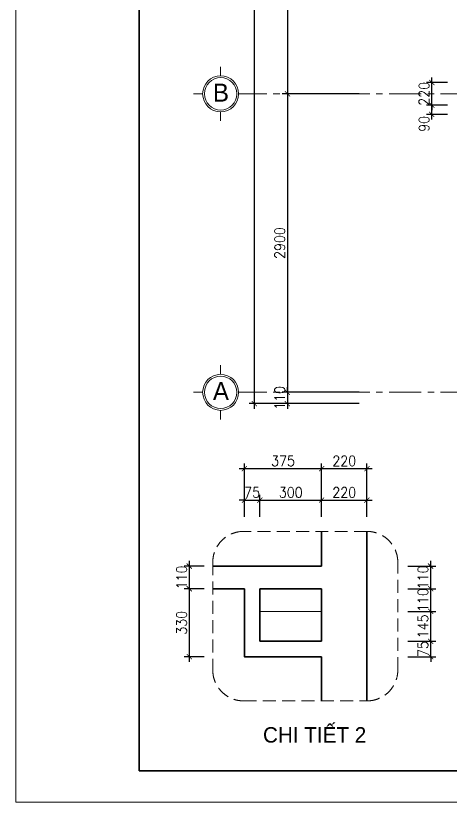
# Model space of a CAD drawing. Header units: millimetres. Extents: x -529782 to -142003, y -492574 to -273331.
# Drawn here: x -270099 to -265868, y -371894 to -364252 of the extents above; entities that cross this region are included whole.
import ezdxf
from ezdxf.enums import TextEntityAlignment as Align

# ---------------------------------------------------------------- set-up
doc = ezdxf.new("R2010")
doc.units = ezdxf.units.MM
doc.header["$LTSCALE"] = 500
doc.header["$MEASUREMENT"] = 0
doc.header["$PDMODE"] = 3
doc.linetypes.add('CENTER', pattern=[2, 1.25, -0.25, 0.25, -0.25])
doc.linetypes.add('HIDDEN', pattern=[0.375, 0.25, -0.125])
doc.layers.get('0').update_dxf_attribs({"linetype": 'CONTINUOUS', "lineweight": 13})
doc.layers.get('Defpoints').update_dxf_attribs({"color": 255, "linetype": 'CONTINUOUS', "lineweight": 13})
for name, color, linetype, lineweight in [('1.cat 30', 30, 'CONTINUOUS', 35), ('2.thay 145', 145, 'CONTINUOUS', 18), ('3.manh 08', 8, 'CONTINUOUS', 9), ('4.dim 08', 8, 'CONTINUOUS', 13), ('6.khuat 75', 75, 'HIDDEN', 18), ('7.tim 67', 67, 'CENTER', 9), ('9.text \xad white', 7, 'CONTINUOUS', 15), ('CA.thay 145', 145, 'CONTINUOUS', 18)]:
    doc.layers.add(name, color=color, linetype=linetype, lineweight=lineweight)
doc.styles.add('CA.JSC1', font='')
doc.styles.get("Standard").update_dxf_attribs({"font": 'txt.shx', "width": 0.9})
doc.styles.get('CA.JSC1').set_extended_font_data('.VnAvantH')
doc.dimstyles.new('CA 50', dxfattribs={"dimscale": 0, "dimtxt": 100, "dimasz": 50, "dimexe": 50, "dimexo": 0, "dimgap": 25, "dimtad": 1, "dimdec": 0, "dimzin": 0, "dimdsep": 46, "dimtxsty": 'Standard', "dimblk": 'ARCHTICK', "dimcen": 0.09, "dimdle": 50, "dimclrd": 256, "dimclre": 256, "dimclrt": 7, "dimadec": 0, "dimazin": 0, "dimtfac": 1, "dimtdec": 0, "dimtix": 1, "dimtmove": 2, "dimatfit": 3, "dimldrblk": 'DOT', "dimfxl": 1, "dimtolj": 1, "dimtzin": 0, "dimarcsym": 0})
doc.dimstyles.new('CA 50x2', dxfattribs={"dimscale": 0, "dimtxt": 100, "dimasz": 50, "dimexe": 50, "dimexo": 0, "dimgap": 25, "dimtad": 1, "dimdec": 0, "dimlfac": 0.5, "dimzin": 0, "dimdsep": 46, "dimtxsty": 'Standard', "dimblk": 'ARCHTICK', "dimcen": 0.09, "dimdle": 50, "dimclrd": 256, "dimclre": 256, "dimclrt": 7, "dimadec": 0, "dimazin": 0, "dimtfac": 1, "dimtdec": 0, "dimtix": 1, "dimtmove": 2, "dimatfit": 3, "dimldrblk": 'DOT', "dimfxl": 1, "dimtolj": 1, "dimtzin": 0, "dimarcsym": 0})

# ---------------------------------------------------------------- blocks, each defined once
blk = doc.blocks.new('khung co loan')
at = {"layer": '1.cat 30'}
blk.add_lwpolyline([(1158.281703106128, -14553.47590842255), (1158.281703106128, -303.4759079545038), (20658.28170374641, -303.4759079545038), (20658.28170374641, -14553.47590842255)], close=True, dxfattribs=at)
at = {"layer": '3.manh 08'}
blk.add_lwpolyline([(0, -14850.00000048772), (21000.00000000023, -14850.00000048772), (21000.00000000023, -4.877219907939434e-07), (0, -4.877219907939434e-07)], close=True, dxfattribs=at)
blk = doc.blocks.new('_ArchTick')
at = {"color": 1, "linetype": 'ByBlock', "const_width": 0.150000081}
blk.add_lwpolyline([(-0.5000002699998731, -0.5000002699998731), (0.5000002699998731, 0.5000002699998731)], dxfattribs=at)
blk = doc.blocks.new('*D367')
at = {"layer": '4.dim 08', "lineweight": -2, "transparency": 16777216}
for p, q in [((-266057.5, -365260.9999999998), (-266057.5, -365070.9999999999)), ((-265903, -365120.9999999999), (-266107.5, -365120.9999999999)), ((-265903, -365210.9999999998), (-266107.5, -365210.9999999998))]:
    blk.add_line(p, q, dxfattribs=at)
at = {"layer": 'Defpoints', "color": 0, "transparency": 16777216}
for p in [(-266057.5, -365120.9999999999), (-265903, -365120.9999999999), (-265903, -365210.9999999998)]:
    blk.add_point(p, dxfattribs=at)
at = {"layer": '4.dim 08', "lineweight": -2, "transparency": 16777216, "xscale": 50, "yscale": 50, "zscale": 50}
for p, rotation in [((-266057.5, -365120.9999999999), 90), ((-266057.5, -365210.9999999998), 270)]:
    blk.add_blockref('_ArchTick', p, dxfattribs=dict(at, rotation=rotation))
at = {"layer": '4.dim 08', "color": 7, "transparency": 16777216, "insert": (-266132.4999999999, -365303), "char_height": 100, "attachment_point": 5, "rotation": 90}
blk.add_mtext('\\A1;90', dxfattribs=at)
blk = doc.blocks.new('_DOT')
at = {"color": 1, "linetype": 'ByBlock'}
blk.add_line((-0.5, 0), (-1, 0), dxfattribs=at)
at = {"color": 1, "linetype": 'ByBlock', "const_width": 0.5}
blk.add_lwpolyline([(-0.25, 0, 1), (0.25, 0, 1)], format="xyb", close=True, dxfattribs=at)
blk = doc.blocks.new('*D368')
at = {"layer": '4.dim 08', "lineweight": -2, "transparency": 16777216}
for p, q in [((-266057.5, -364900.9999999998), (-266057.5, -364850.9999999998)), ((-265903, -364900.9999999998), (-266107.5, -364900.9999999998)), ((-266057.5, -365120.9999999999), (-266057.5, -364900.9999999998)), ((-265903, -365120.9999999999), (-266107.5, -365120.9999999999)), ((-266057.5, -365120.9999999999), (-266057.5, -365170.9999999999))]:
    blk.add_line(p, q, dxfattribs=at)
at = {"layer": 'Defpoints', "color": 0, "transparency": 16777216}
for p in [(-266057.5, -364900.9999999998), (-265903, -364900.9999999998), (-265903, -365120.9999999999)]:
    blk.add_point(p, dxfattribs=at)
at = {"layer": '4.dim 08', "lineweight": -2, "transparency": 16777216, "xscale": 50, "yscale": 50, "zscale": 50}
for p, rotation in [((-266057.5, -364900.9999999998), 270), ((-266057.5, -365120.9999999999), 90)]:
    blk.add_blockref('_ArchTick', p, dxfattribs=dict(at, rotation=rotation))
at = {"layer": '4.dim 08', "color": 7, "transparency": 16777216, "insert": (-266132.4999999999, -365010.9999999999), "char_height": 100, "attachment_point": 5, "rotation": 90}
blk.add_mtext('\\A1;220', dxfattribs=at)
blk = doc.blocks.new('*D608')
at = {"layer": '4.dim 08', "lineweight": -2, "transparency": 16777216}
for p, q in [((-267877.2173076891, -369120.247910152), (-267877.2173076891, -368908.2877465008)), ((-267727.2173076891, -369120.247910152), (-267727.2173076891, -368908.2877465008)), ((-267877.2173076891, -368958.2877465008), (-267927.2173076891, -368958.2877465008)), ((-267877.2173076891, -368958.2877465008), (-267727.2173076891, -368958.2877465008)), ((-267727.2173076891, -368958.2877465008), (-267677.2173076891, -368958.2877465008))]:
    blk.add_line(p, q, dxfattribs=at)
at = {"layer": 'Defpoints', "color": 0, "transparency": 16777216}
for p in [(-267727.2173076891, -368958.2877465008), (-267877.2173076891, -369120.247910152), (-267727.2173076891, -369120.247910152)]:
    blk.add_point(p, dxfattribs=at)
at = {"layer": '4.dim 08', "lineweight": -2, "transparency": 16777216, "xscale": 50, "yscale": 50, "zscale": 50}
blk.add_blockref('_ArchTick', (-267877.2173076891, -368958.2877465008), dxfattribs=at)
at = {"layer": '4.dim 08', "lineweight": -2, "transparency": 16777216, "xscale": 50, "yscale": 50, "zscale": 50, "rotation": 180}
blk.add_blockref('_ArchTick', (-267727.2173076891, -368958.2877465008), dxfattribs=at)
at = {"layer": '4.dim 08', "color": 7, "transparency": 16777216, "insert": (-267802.2173076891, -368883.2877465008), "char_height": 100, "attachment_point": 5}
blk.add_mtext('\\A1;75', dxfattribs=at)
blk = doc.blocks.new('*D609')
at = {"layer": '4.dim 08', "lineweight": -2, "transparency": 16777216}
for p, q in [((-267727.2173076891, -369120.247910152), (-267727.2173076891, -368908.2877465008)), ((-267127.2173076891, -369120.247910152), (-267127.2173076891, -368908.2877465008)), ((-267777.2173076891, -368958.2877465008), (-267077.2173076891, -368958.2877465008))]:
    blk.add_line(p, q, dxfattribs=at)
at = {"layer": 'Defpoints', "color": 0, "transparency": 16777216}
for p in [(-267127.2173076891, -368958.2877465008), (-267727.2173076891, -369120.247910152), (-267127.2173076891, -369120.247910152)]:
    blk.add_point(p, dxfattribs=at)
at = {"layer": '4.dim 08', "lineweight": -2, "transparency": 16777216, "xscale": 50, "yscale": 50, "zscale": 50, "rotation": 180}
blk.add_blockref('_ArchTick', (-267727.2173076891, -368958.2877465008), dxfattribs=at)
at = {"layer": '4.dim 08', "lineweight": -2, "transparency": 16777216, "xscale": 50, "yscale": 50, "zscale": 50}
blk.add_blockref('_ArchTick', (-267127.2173076891, -368958.2877465008), dxfattribs=at)
at = {"layer": '4.dim 08', "color": 7, "transparency": 16777216, "insert": (-267427.2173076891, -368883.2877465008), "char_height": 100, "attachment_point": 5}
blk.add_mtext('\\A1;300', dxfattribs=at)
blk = doc.blocks.new('*D610')
at = {"layer": '4.dim 08', "lineweight": -2, "transparency": 16777216}
for p, q in [((-267127.2173076891, -369120.247910152), (-267127.2173076891, -368908.2877465008)), ((-266687.2173076891, -369120.247910152), (-266687.2173076891, -368908.2877465008)), ((-267177.2173076891, -368958.2877465008), (-266637.2173076891, -368958.2877465008))]:
    blk.add_line(p, q, dxfattribs=at)
at = {"layer": 'Defpoints', "color": 0, "transparency": 16777216}
for p in [(-266687.2173076891, -368958.2877465008), (-267127.2173076891, -369120.247910152), (-266687.2173076891, -369120.247910152)]:
    blk.add_point(p, dxfattribs=at)
at = {"layer": '4.dim 08', "lineweight": -2, "transparency": 16777216, "xscale": 50, "yscale": 50, "zscale": 50, "rotation": 180}
blk.add_blockref('_ArchTick', (-267127.2173076891, -368958.2877465008), dxfattribs=at)
at = {"layer": '4.dim 08', "lineweight": -2, "transparency": 16777216, "xscale": 50, "yscale": 50, "zscale": 50}
blk.add_blockref('_ArchTick', (-266687.2173076891, -368958.2877465008), dxfattribs=at)
at = {"layer": '4.dim 08', "color": 7, "transparency": 16777216, "insert": (-266907.2173076891, -368883.2877465008), "char_height": 100, "attachment_point": 5}
blk.add_mtext('\\A1;220', dxfattribs=at)
blk = doc.blocks.new('*D611')
at = {"layer": '4.dim 08', "lineweight": -2, "transparency": 16777216}
for p, q in [((-266067.7816539265, -370329.5458076005), (-266067.7816539265, -370279.5458076005)), ((-266288.8876454097, -370329.5458076005), (-266017.7816539265, -370329.5458076005)), ((-266067.7816539265, -370479.5458076005), (-266067.7816539265, -370329.5458076005)), ((-266288.8876454097, -370479.5458076005), (-266017.7816539265, -370479.5458076005)), ((-266067.7816539265, -370479.5458076005), (-266067.7816539265, -370529.5458076005))]:
    blk.add_line(p, q, dxfattribs=at)
at = {"layer": 'Defpoints', "color": 0, "transparency": 16777216}
for p in [(-266288.8876454097, -370329.5458076005), (-266067.7816539265, -370329.5458076005), (-266288.8876454097, -370479.5458076005)]:
    blk.add_point(p, dxfattribs=at)
at = {"layer": '4.dim 08', "lineweight": -2, "transparency": 16777216, "xscale": 50, "yscale": 50, "zscale": 50}
for p, rotation in [((-266067.7816539265, -370329.5458076005), 270), ((-266067.7816539265, -370479.5458076005), 90)]:
    blk.add_blockref('_ArchTick', p, dxfattribs=dict(at, rotation=rotation))
at = {"layer": '4.dim 08', "color": 7, "transparency": 16777216, "insert": (-266142.7816539264, -370404.5458076005), "char_height": 100, "attachment_point": 5, "rotation": 90}
blk.add_mtext('\\A1;75', dxfattribs=at)
blk = doc.blocks.new('*D612')
at = {"layer": '4.dim 08', "lineweight": -2, "transparency": 16777216}
for p, q in [((-266288.8876454097, -370039.5458076004), (-266017.7816539265, -370039.5458076004)), ((-266067.7816539265, -370379.5458076005), (-266067.7816539265, -369989.5458076004)), ((-266288.8876454097, -370329.5458076005), (-266017.7816539265, -370329.5458076005))]:
    blk.add_line(p, q, dxfattribs=at)
at = {"layer": 'Defpoints', "color": 0, "transparency": 16777216}
for p in [(-266288.8876454097, -370039.5458076004), (-266067.7816539265, -370039.5458076004), (-266288.8876454097, -370329.5458076005)]:
    blk.add_point(p, dxfattribs=at)
at = {"layer": '4.dim 08', "lineweight": -2, "transparency": 16777216, "xscale": 50, "yscale": 50, "zscale": 50}
for p, rotation in [((-266067.7816539265, -370039.5458076004), 90), ((-266067.7816539265, -370329.5458076005), 270)]:
    blk.add_blockref('_ArchTick', p, dxfattribs=dict(at, rotation=rotation))
at = {"layer": '4.dim 08', "color": 7, "transparency": 16777216, "insert": (-266142.7816539264, -370184.5458076005), "char_height": 100, "attachment_point": 5, "rotation": 90}
blk.add_mtext('\\A1;145', dxfattribs=at)
blk = doc.blocks.new('*D613')
at = {"layer": '4.dim 08', "lineweight": -2, "transparency": 16777216}
for p, q in [((-266288.8876454097, -369819.5458076004), (-266017.7816539265, -369819.5458076004)), ((-266067.7816539265, -370089.5458076004), (-266067.7816539265, -369769.5458076004)), ((-266288.8876454097, -370039.5458076004), (-266017.7816539265, -370039.5458076004))]:
    blk.add_line(p, q, dxfattribs=at)
at = {"layer": 'Defpoints', "color": 0, "transparency": 16777216}
for p in [(-266288.8876454097, -369819.5458076004), (-266067.7816539265, -369819.5458076004), (-266288.8876454097, -370039.5458076004)]:
    blk.add_point(p, dxfattribs=at)
at = {"layer": '4.dim 08', "lineweight": -2, "transparency": 16777216, "xscale": 50, "yscale": 50, "zscale": 50}
for p, rotation in [((-266067.7816539265, -369819.5458076004), 90), ((-266067.7816539265, -370039.5458076004), 270)]:
    blk.add_blockref('_ArchTick', p, dxfattribs=dict(at, rotation=rotation))
at = {"layer": '4.dim 08', "color": 7, "transparency": 16777216, "insert": (-266142.7816539264, -369929.5458076004), "char_height": 100, "attachment_point": 5, "rotation": 90}
blk.add_mtext('\\A1;110', dxfattribs=at)
blk = doc.blocks.new('*D614')
at = {"layer": '4.dim 08', "lineweight": -2, "transparency": 16777216}
for p, q in [((-266067.7816539265, -369869.5458076004), (-266067.7816539265, -369549.5458076005)), ((-266288.8876454097, -369599.5458076005), (-266017.7816539265, -369599.5458076005)), ((-266288.8876454097, -369819.5458076004), (-266017.7816539265, -369819.5458076004))]:
    blk.add_line(p, q, dxfattribs=at)
at = {"layer": 'Defpoints', "color": 0, "transparency": 16777216}
for p in [(-266288.8876454097, -369599.5458076005), (-266067.7816539265, -369599.5458076005), (-266288.8876454097, -369819.5458076004)]:
    blk.add_point(p, dxfattribs=at)
at = {"layer": '4.dim 08', "lineweight": -2, "transparency": 16777216, "xscale": 50, "yscale": 50, "zscale": 50}
for p, rotation in [((-266067.7816539265, -369599.5458076005), 90), ((-266067.7816539265, -369819.5458076004), 270)]:
    blk.add_blockref('_ArchTick', p, dxfattribs=dict(at, rotation=rotation))
at = {"layer": '4.dim 08', "color": 7, "transparency": 16777216, "insert": (-266142.7816539264, -369709.5458076005), "char_height": 100, "attachment_point": 5, "rotation": 90}
blk.add_mtext('\\A1;110', dxfattribs=at)
blk = doc.blocks.new('*D624')
at = {"layer": '4.dim 08', "lineweight": -2, "transparency": 16777216}
for p, q in [((-268412.8991829625, -369549.5458076004), (-268412.8991829625, -369869.5458076004)), ((-268267.6582822993, -369599.5458076004), (-268462.8991829625, -369599.5458076004)), ((-268267.6582822993, -369819.5458076004), (-268462.8991829625, -369819.5458076004))]:
    blk.add_line(p, q, dxfattribs=at)
at = {"layer": 'Defpoints', "color": 0, "transparency": 16777216}
for p in [(-268267.6582822993, -369599.5458076004), (-268412.8991829625, -369819.5458076004), (-268267.6582822993, -369819.5458076004)]:
    blk.add_point(p, dxfattribs=at)
at = {"layer": '4.dim 08', "lineweight": -2, "transparency": 16777216, "xscale": 50, "yscale": 50, "zscale": 50}
for p, rotation in [((-268412.8991829625, -369599.5458076004), 90), ((-268412.8991829625, -369819.5458076004), 270)]:
    blk.add_blockref('_ArchTick', p, dxfattribs=dict(at, rotation=rotation))
at = {"layer": '4.dim 08', "color": 7, "transparency": 16777216, "insert": (-268487.8991829624, -369709.5458076004), "char_height": 100, "attachment_point": 5, "rotation": 90}
blk.add_mtext('\\A1;110', dxfattribs=at)
blk = doc.blocks.new('*D625')
at = {"layer": '4.dim 08', "lineweight": -2, "transparency": 16777216}
for p, q in [((-268267.6582822993, -369819.5458076004), (-268462.8991829625, -369819.5458076004)), ((-268412.8991829625, -369769.5458076004), (-268412.8991829625, -370529.5458076005)), ((-268267.6582822993, -370479.5458076005), (-268462.8991829625, -370479.5458076005))]:
    blk.add_line(p, q, dxfattribs=at)
at = {"layer": 'Defpoints', "color": 0, "transparency": 16777216}
for p in [(-268267.6582822993, -369819.5458076004), (-268412.8991829625, -370479.5458076005), (-268267.6582822993, -370479.5458076005)]:
    blk.add_point(p, dxfattribs=at)
at = {"layer": '4.dim 08', "lineweight": -2, "transparency": 16777216, "xscale": 50, "yscale": 50, "zscale": 50}
for p, rotation in [((-268412.8991829625, -369819.5458076004), 90), ((-268412.8991829625, -370479.5458076005), 270)]:
    blk.add_blockref('_ArchTick', p, dxfattribs=dict(at, rotation=rotation))
at = {"layer": '4.dim 08', "color": 7, "transparency": 16777216, "insert": (-268487.8991829624, -370149.5458076005), "char_height": 100, "attachment_point": 5, "rotation": 90}
blk.add_mtext('\\A1;330', dxfattribs=at)
blk = doc.blocks.new('*D626')
at = {"layer": '4.dim 08', "lineweight": -2, "transparency": 16777216}
for p, q in [((-267877.2173076891, -369120.247910152), (-267877.2173076891, -368602.3309544977)), ((-267127.2173076891, -369120.247910152), (-267127.2173076891, -368602.3309544977)), ((-267927.2173076891, -368652.3309544977), (-267077.2173076891, -368652.3309544977))]:
    blk.add_line(p, q, dxfattribs=at)
at = {"layer": 'Defpoints', "color": 0, "transparency": 16777216}
for p in [(-267127.2173076891, -368652.3309544977), (-267877.2173076891, -369120.247910152), (-267127.2173076891, -369120.247910152)]:
    blk.add_point(p, dxfattribs=at)
at = {"layer": '4.dim 08', "lineweight": -2, "transparency": 16777216, "xscale": 50, "yscale": 50, "zscale": 50, "rotation": 180}
blk.add_blockref('_ArchTick', (-267877.2173076891, -368652.3309544977), dxfattribs=at)
at = {"layer": '4.dim 08', "lineweight": -2, "transparency": 16777216, "xscale": 50, "yscale": 50, "zscale": 50}
blk.add_blockref('_ArchTick', (-267127.2173076891, -368652.3309544977), dxfattribs=at)
at = {"layer": '4.dim 08', "color": 7, "transparency": 16777216, "insert": (-267502.2173076891, -368577.3309544977), "char_height": 100, "attachment_point": 5}
blk.add_mtext('\\A1;375', dxfattribs=at)
blk = doc.blocks.new('*D627')
at = {"layer": '4.dim 08', "lineweight": -2, "transparency": 16777216}
for p, q in [((-267127.2173076891, -369120.247910152), (-267127.2173076891, -368602.3309544977)), ((-266687.2173076891, -369120.247910152), (-266687.2173076891, -368602.3309544977)), ((-267177.2173076891, -368652.3309544977), (-266637.2173076891, -368652.3309544977))]:
    blk.add_line(p, q, dxfattribs=at)
at = {"layer": 'Defpoints', "color": 0, "transparency": 16777216}
for p in [(-266687.2173076891, -368652.3309544977), (-267127.2173076891, -369120.247910152), (-266687.2173076891, -369120.247910152)]:
    blk.add_point(p, dxfattribs=at)
at = {"layer": '4.dim 08', "lineweight": -2, "transparency": 16777216, "xscale": 50, "yscale": 50, "zscale": 50, "rotation": 180}
blk.add_blockref('_ArchTick', (-267127.2173076891, -368652.3309544977), dxfattribs=at)
at = {"layer": '4.dim 08', "lineweight": -2, "transparency": 16777216, "xscale": 50, "yscale": 50, "zscale": 50}
blk.add_blockref('_ArchTick', (-266687.2173076891, -368652.3309544977), dxfattribs=at)
at = {"layer": '4.dim 08', "color": 7, "transparency": 16777216, "insert": (-266907.2173076891, -368577.3309544977), "char_height": 100, "attachment_point": 5}
blk.add_mtext('\\A1;220', dxfattribs=at)
blk = doc.blocks.new('A$C41BA5761')
at = {"layer": '2.thay 145'}
blk.add_lwpolyline([(839.9994073519047, 524.9998310285737, -3898660.642287513), (839.9994073521084, 525.0001542164828, 1.154242490888426e-06), (839.9994073524431, 524.9999926225864, 1.154242490888426e-06)], format="xyb", dxfattribs=at)
at = {"layer": '3.manh 08'}
for p, q in [((524.9994049160159, 1050.000159478077), (524.9994049160159, 875.0001713204256)), ((174.9994048396911, 525.0001523148676), (-0.000583361616008915, 525.0001523148676)), ((874.9994049923262, 525.0001523148676), (1049.999393193633, 525.0001523148676)), ((524.9994049160159, 0.0001831847475841641), (524.9994049160159, 175.000171342399))]:
    blk.add_line(p, q, dxfattribs=at)
blk.add_arc((524.9994049160159, 525.0001713313977), 349.9999999890093, 359.9999968883953, 359.9999381014106, dxfattribs=at)
blk = doc.blocks.new('*D1864')
at = {"layer": '7.tim 67', "linetype": 'Continuous', "lineweight": -2, "transparency": 16777216}
for p, q in [((-266761.8179060326, -360810.9999999999), (-267509.8179060326, -360810.9999999999)), ((-267459.8179060326, -360760.9999999999), (-267459.8179060326, -365060.9999999998)), ((-266761.8179060326, -365010.9999999998), (-267509.8179060326, -365010.9999999998))]:
    blk.add_line(p, q, dxfattribs=at)
at = {"layer": 'Defpoints', "color": 0, "linetype": 'Continuous', "transparency": 16777216}
for p in [(-266761.8179060326, -360810.9999999999), (-267459.8179060326, -365010.9999999998), (-266761.8179060326, -365010.9999999998)]:
    blk.add_point(p, dxfattribs=at)
at = {"layer": '7.tim 67', "linetype": 'Continuous', "lineweight": -2, "transparency": 16777216, "xscale": 50, "yscale": 50, "zscale": 50}
for p, rotation in [((-267459.8179060326, -360810.9999999999), 90), ((-267459.8179060326, -365010.9999999998), 270)]:
    blk.add_blockref('_ArchTick', p, dxfattribs=dict(at, rotation=rotation))
at = {"layer": '7.tim 67', "color": 7, "linetype": 'Continuous', "transparency": 16777216, "insert": (-267534.8179060325, -362910.9999999999), "char_height": 100, "attachment_point": 5, "rotation": 90}
blk.add_mtext('\\A1;4200', dxfattribs=at)
blk = doc.blocks.new('*D1865')
at = {"layer": '7.tim 67', "linetype": 'Continuous', "lineweight": -2, "transparency": 16777216}
for p, q in [((-266761.8179060326, -365010.9999999998), (-267509.8179060326, -365010.9999999998)), ((-267459.8179060326, -364960.9999999998), (-267459.8179060326, -367960.9999999998)), ((-266761.8179060326, -367910.9999999998), (-267509.8179060326, -367910.9999999998))]:
    blk.add_line(p, q, dxfattribs=at)
at = {"layer": 'Defpoints', "color": 0, "linetype": 'Continuous', "transparency": 16777216}
for p in [(-266761.8179060326, -365010.9999999998), (-267459.8179060326, -367910.9999999998), (-266761.8179060326, -367910.9999999998)]:
    blk.add_point(p, dxfattribs=at)
at = {"layer": '7.tim 67', "linetype": 'Continuous', "lineweight": -2, "transparency": 16777216, "xscale": 50, "yscale": 50, "zscale": 50}
for p, rotation in [((-267459.8179060326, -365010.9999999998), 90), ((-267459.8179060326, -367910.9999999998), 270)]:
    blk.add_blockref('_ArchTick', p, dxfattribs=dict(at, rotation=rotation))
at = {"layer": '7.tim 67', "color": 7, "linetype": 'Continuous', "transparency": 16777216, "insert": (-267534.8179060325, -366460.9999999999), "char_height": 100, "attachment_point": 5, "rotation": 90}
blk.add_mtext('\\A1;2900', dxfattribs=at)
blk = doc.blocks.new('*D1866')
at = {"layer": '7.tim 67', "linetype": 'Continuous', "lineweight": -2, "transparency": 16777216}
for p, q in [((-266761.8179060326, -367910.9999999998), (-267509.8179060326, -367910.9999999998)), ((-267459.8179060326, -367910.9999999998), (-267459.8179060326, -367860.9999999998)), ((-267459.8179060326, -367910.9999999998), (-267459.8179060326, -368020.9999999998)), ((-266761.8179060326, -368020.9999999998), (-267509.8179060326, -368020.9999999998)), ((-267459.8179060326, -368020.9999999998), (-267459.8179060326, -368070.9999999998))]:
    blk.add_line(p, q, dxfattribs=at)
at = {"layer": 'Defpoints', "color": 0, "linetype": 'Continuous', "transparency": 16777216}
for p in [(-266761.8179060326, -367910.9999999998), (-267459.8179060326, -368020.9999999998), (-266761.8179060326, -368020.9999999998)]:
    blk.add_point(p, dxfattribs=at)
at = {"layer": '7.tim 67', "linetype": 'Continuous', "lineweight": -2, "transparency": 16777216, "xscale": 50, "yscale": 50, "zscale": 50}
for p, rotation in [((-267459.8179060326, -367910.9999999998), 270), ((-267459.8179060326, -368020.9999999998), 90)]:
    blk.add_blockref('_ArchTick', p, dxfattribs=dict(at, rotation=rotation))
at = {"layer": '7.tim 67', "color": 7, "linetype": 'Continuous', "transparency": 16777216, "insert": (-267534.8179060325, -367965.9999999999), "char_height": 100, "attachment_point": 5, "rotation": 90}
blk.add_mtext('\\A1;110', dxfattribs=at)
blk = doc.blocks.new('*D1867')
at = {"layer": '7.tim 67', "linetype": 'Continuous', "lineweight": -2, "transparency": 16777216}
for p, q in [((-267780.8179060326, -368070.9999999998), (-267780.8179060326, -359400.9999999998)), ((-266761.8179060326, -359450.9999999998), (-267830.8179060326, -359450.9999999998)), ((-266761.8179060326, -368020.9999999998), (-267830.8179060326, -368020.9999999998))]:
    blk.add_line(p, q, dxfattribs=at)
at = {"layer": 'Defpoints', "color": 0, "linetype": 'Continuous', "transparency": 16777216}
for p in [(-267780.8179060326, -359450.9999999998), (-266761.8179060326, -359450.9999999998), (-266761.8179060326, -368020.9999999998)]:
    blk.add_point(p, dxfattribs=at)
at = {"layer": '7.tim 67', "linetype": 'Continuous', "lineweight": -2, "transparency": 16777216, "xscale": 50, "yscale": 50, "zscale": 50}
for p, rotation in [((-267780.8179060326, -359450.9999999998), 90), ((-267780.8179060326, -368020.9999999998), 270)]:
    blk.add_blockref('_ArchTick', p, dxfattribs=dict(at, rotation=rotation))
at = {"layer": '7.tim 67', "color": 7, "linetype": 'Continuous', "transparency": 16777216, "insert": (-267855.8179060325, -363735.9999999999), "char_height": 100, "attachment_point": 5, "rotation": 90}
blk.add_mtext('\\A1;8570', dxfattribs=at)

msp = doc.modelspace()

# ---------------------------------------------------------------- linework, layer by layer
at = {"layer": '1.cat 30'}
for p, q in [((-267127.2173076891, -369262.2455719339), (-267127.2173076891, -369599.5458076005)), ((-266687.2173076891, -369262.2455720719), (-266687.2173076891, -370908.7461251676)), ((-268184.9647809137, -369599.5458076004), (-267127.2173076891, -369599.5458076004)), ((-268184.9647809137, -369819.5458076004), (-267877.2173076891, -369819.5458076004)), ((-267727.2173076891, -370329.5458076005), (-267727.2173076891, -369819.5458076004)), ((-267727.2173076891, -369819.5458076004), (-267127.2173076891, -369819.5458076004)), ((-267127.2173076891, -369819.5458076005), (-267127.2173076891, -370329.5458076005)), ((-267727.2173076891, -370329.5458076005), (-267127.2173076891, -370329.5458076005)), ((-267127.2173076891, -370479.5458076005), (-267127.2173076891, -370908.7461253055))]:
    msp.add_line(p, q, dxfattribs=at)
msp.add_lwpolyline([(-267127.2173076891, -370479.5458076005), (-267877.2173076891, -370479.5458076005), (-267877.2173076891, -369819.5458076004)], dxfattribs=at)
at = {"layer": '6.khuat 75'}
msp.add_lwpolyline([(-268184.9647809137, -370608.7461253055, 0.414213562373095), (-267884.9647809137, -370908.7461253055), (-266687.2264041035, -370908.7461253055, 0.414213562373095), (-266387.2264041035, -370608.7461253055), (-266387.2264041035, -369562.2455719339, 0.414213562373095), (-266687.2264041035, -369262.2455719339), (-267884.9647809137, -369262.2455719339, 0.414213562373095), (-268184.9647809137, -369562.2455719339)], format="xyb", close=True, dxfattribs=at)
at = {"layer": '7.tim 67', "ltscale": 0.5}
for p, q in [((-252659.3179060326, -365010.9999999998), (-267845.8179060326, -365010.9999999998)), ((-252659.3179060326, -367910.9999999998), (-267845.8179060326, -367910.9999999998))]:
    msp.add_line(p, q, dxfattribs=at)
at = {"layer": 'CA.thay 145'}
msp.add_lwpolyline([(-267727.2173076891, -370039.5458076004), (-267127.2173076891, -370039.5458076004), (-267127.2173076891, -370329.5458076005), (-267727.2173076891, -370329.5458076005)], close=True, dxfattribs=at)

# ---------------------------------------------------------------- block references
at = {"layer": '2.thay 145'}
for name, p, xscale, yscale, zscale in [('khung co loan', (-270099.31907998, -356524.758471216), 1.034937242569868, 1.034937242628075, 1.034937242583367), ('A$C41BA5761', (-268370.8176026294, -365273.5000761573), 0.5, 0.5, 0.5), ('A$C41BA5761', (-268370.8176026294, -368173.5000761572), 0.5, 0.5, 0.5)]:
    msp.add_blockref(name, p, dxfattribs=dict(at, xscale=xscale, yscale=yscale, zscale=zscale))

# ---------------------------------------------------------------- texts
at = {"layer": '9.text \xad white', "style": 'CA.JSC1'}
for s, p in [('b', (-268105.5675836488, -364999.2500542773)), ('a', (-268105.5675836488, -367899.2500542772))]:
    msp.add_text(s, height=174.9999882000658, dxfattribs=at).set_placement(p, align=Align.MIDDLE)
msp.add_text('chi tiÕt 2', height=150, dxfattribs=at).set_placement((-267696.8405421471, -371313.6933760846))

# ---------------------------------------------------------------- dimensions: what is measured, and where the dimension line sits
at = {"layer": '4.dim 08'}
for base, p1, p2, dimstyle, picture, middle in [((-266057.5, -364900.9999999998), (-265903, -365120.9999999999), (-265903, -364900.9999999998), 'CA 50', '*D368', (-266132.4999999999, -365010.9999999999)), ((-268412.8991829625, -369819.5458076004), (-268267.6582822993, -369599.5458076004), (-268267.6582822993, -369819.5458076004), 'CA 50x2', '*D624', (-268487.8991829624, -369709.5458076004)), ((-266067.7816539265, -369599.5458076005), (-266288.8876454097, -369819.5458076004), (-266288.8876454097, -369599.5458076005), 'CA 50x2', '*D614', (-266142.7816539264, -369709.5458076005)), ((-268412.8991829625, -370479.5458076005), (-268267.6582822993, -369819.5458076004), (-268267.6582822993, -370479.5458076005), 'CA 50x2', '*D625', (-268487.8991829624, -370149.5458076005)), ((-266067.7816539265, -369819.5458076004), (-266288.8876454097, -370039.5458076004), (-266288.8876454097, -369819.5458076004), 'CA 50x2', '*D613', (-266142.7816539264, -369929.5458076004)), ((-266067.7816539265, -370039.5458076004), (-266288.8876454097, -370329.5458076005), (-266288.8876454097, -370039.5458076004), 'CA 50x2', '*D612', (-266142.7816539264, -370184.5458076005)), ((-266067.7816539265, -370329.5458076005), (-266288.8876454097, -370479.5458076005), (-266288.8876454097, -370329.5458076005), 'CA 50x2', '*D611', (-266142.7816539264, -370404.5458076005))]:
    dim = msp.add_linear_dim(base=base, p1=p1, p2=p2, angle=90, dimstyle=dimstyle, override={"dimscale": 1}, dxfattribs=at)
    dim.commit()
    dim.dimension.update_dxf_attribs({"geometry": picture, "text_midpoint": middle})
dim = msp.add_linear_dim(base=(-266057.5, -365120.9999999999), p1=(-265903, -365210.9999999998), p2=(-265903, -365120.9999999999), angle=90, dimstyle='CA 50', override={"dimscale": 1}, dxfattribs=at)
dim.commit()
dim.dimension.update_dxf_attribs({"geometry": '*D367', "text_midpoint": (-266132.4999999999, -365303), "dimtype": 160})
for base, p1, p2, picture, middle in [((-267127.2173076891, -368652.3309544977), (-267877.2173076891, -369120.247910152), (-267127.2173076891, -369120.247910152), '*D626', (-267502.2173076891, -368577.3309544977)), ((-266687.2173076891, -368652.3309544977), (-267127.2173076891, -369120.247910152), (-266687.2173076891, -369120.247910152), '*D627', (-266907.2173076891, -368577.3309544977)), ((-267727.2173076891, -368958.2877465008), (-267877.2173076891, -369120.247910152), (-267727.2173076891, -369120.247910152), '*D608', (-267802.2173076891, -368883.2877465008)), ((-267127.2173076891, -368958.2877465008), (-267727.2173076891, -369120.247910152), (-267127.2173076891, -369120.247910152), '*D609', (-267427.2173076891, -368883.2877465008)), ((-266687.2173076891, -368958.2877465008), (-267127.2173076891, -369120.247910152), (-266687.2173076891, -369120.247910152), '*D610', (-266907.2173076891, -368883.2877465008))]:
    dim = msp.add_linear_dim(base=base, p1=p1, p2=p2, dimstyle='CA 50x2', override={"dimscale": 1}, dxfattribs=at)
    dim.commit()
    dim.dimension.update_dxf_attribs({"geometry": picture, "text_midpoint": middle})
at = {"layer": '7.tim 67', "color": 9, "linetype": 'Continuous'}
for base, p1, p2, picture, middle in [((-267780.8179060326, -359450.9999999998), (-266761.8179060326, -368020.9999999998), (-266761.8179060326, -359450.9999999998), '*D1867', (-267855.8179060325, -363735.9999999999)), ((-267459.8179060326, -365010.9999999998), (-266761.8179060326, -360810.9999999999), (-266761.8179060326, -365010.9999999998), '*D1864', (-267534.8179060325, -362910.9999999999)), ((-267459.8179060326, -367910.9999999998), (-266761.8179060326, -365010.9999999998), (-266761.8179060326, -367910.9999999998), '*D1865', (-267534.8179060325, -366460.9999999999)), ((-267459.8179060326, -368020.9999999998), (-266761.8179060326, -367910.9999999998), (-266761.8179060326, -368020.9999999998), '*D1866', (-267534.8179060325, -367965.9999999999))]:
    dim = msp.add_linear_dim(base=base, p1=p1, p2=p2, angle=90, dimstyle='CA 50', override={"dimscale": 1}, dxfattribs=at)
    dim.commit()
    dim.dimension.update_dxf_attribs({"geometry": picture, "text_midpoint": middle})

doc.saveas('drawing.dxf')
